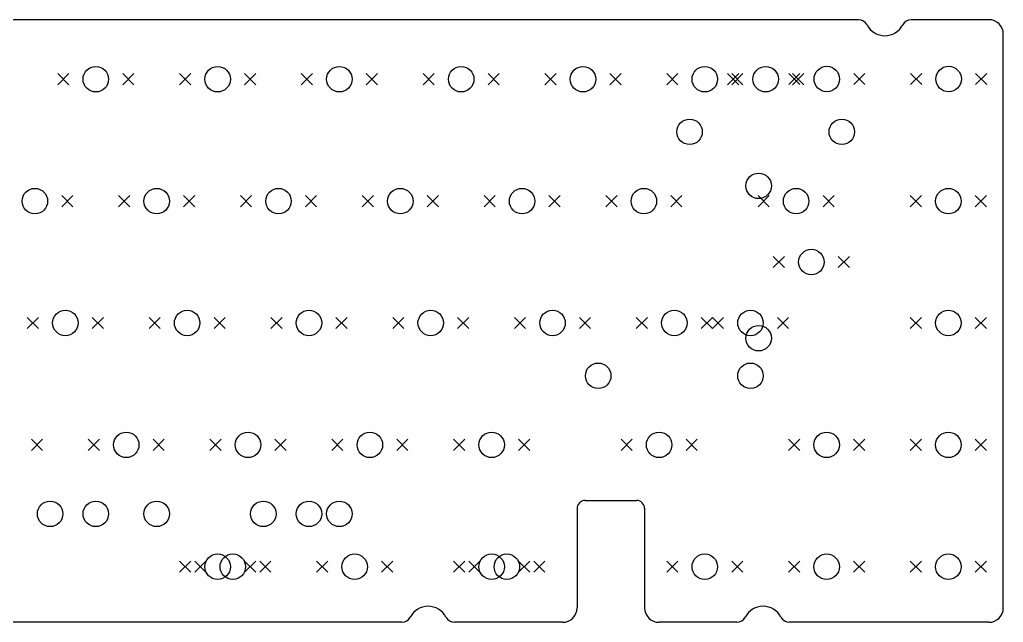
# Model space of a CAD drawing. Extents: x 58 to 363, y -189 to -84.
# Drawn here: x 209.6 to 363.4, y -177.8 to -83.6 of the extents above; entities that cross this region are included whole.
import ezdxf

# ---------------------------------------------------------------- set-up
doc = ezdxf.new("R2010")
doc.units = 0
doc.layers.add('BLACK', color=7, linetype='CONTINUOUS')

msp = doc.modelspace()

# ---------------------------------------------------------------- linework, layer by layer
at = {"layer": 'BLACK', "linetype": 'CONTINUOUS'}
for p, q in [((340.75, -83.5611), (196.596, -83.5611)), ((361.148, -83.5611), (348.996, -83.5611)), ((363.398, -175.511), (363.398, -85.8111)), ((215.501, -91.9937), (217.251, -93.7437)), ((217.251, -91.9937), (215.501, -93.7437)), ((225.661, -91.9937), (227.411, -93.7437)), ((227.411, -91.9937), (225.661, -93.7437)), ((234.551, -91.9937), (236.301, -93.7437)), ((236.301, -91.9937), (234.551, -93.7437)), ((244.711, -91.9937), (246.461, -93.7437)), ((246.461, -91.9937), (244.711, -93.7437)), ((253.601, -91.9937), (255.351, -93.7437)), ((255.351, -91.9937), (253.601, -93.7437)), ((263.761, -91.9937), (265.511, -93.7437)), ((265.511, -91.9937), (263.761, -93.7437)), ((272.651, -91.9937), (274.401, -93.7437)), ((274.401, -91.9937), (272.651, -93.7437)), ((282.811, -91.9937), (284.561, -93.7437)), ((284.561, -91.9937), (282.811, -93.7437)), ((291.701, -91.9937), (293.451, -93.7437)), ((293.451, -91.9937), (291.701, -93.7437)), ((301.861, -91.9937), (303.611, -93.7437)), ((303.611, -91.9937), (301.861, -93.7437)), ((310.751, -91.9937), (312.501, -93.7437)), ((312.501, -91.9937), (310.751, -93.7437)), ((320.276, -91.9937), (322.026, -93.7437)), ((322.026, -91.9937), (320.276, -93.7437)), ((320.911, -91.9937), (322.661, -93.7437)), ((322.661, -91.9937), (320.911, -93.7437)), ((329.833, -91.962), (331.583, -93.712)), ((331.583, -91.962), (329.833, -93.712)), ((330.436, -91.9937), (332.186, -93.7437)), ((332.186, -91.9937), (330.436, -93.7437)), ((339.993, -91.962), (341.743, -93.712)), ((341.743, -91.962), (339.993, -93.712)), ((348.883, -91.962), (350.633, -93.712)), ((350.633, -91.962), (348.883, -93.712)), ((359.043, -91.962), (360.793, -93.712)), ((360.793, -91.962), (359.043, -93.712)), ((216.136, -111.044), (217.886, -112.794)), ((217.886, -111.044), (216.136, -112.794)), ((225.026, -111.044), (226.776, -112.794)), ((226.776, -111.044), (225.026, -112.794)), ((235.186, -111.044), (236.936, -112.794)), ((236.936, -111.044), (235.186, -112.794)), ((244.076, -111.044), (245.826, -112.794)), ((245.826, -111.044), (244.076, -112.794)), ((254.236, -111.044), (255.986, -112.794)), ((255.986, -111.044), (254.236, -112.794)), ((263.126, -111.044), (264.876, -112.794)), ((264.876, -111.044), (263.126, -112.794)), ((273.286, -111.044), (275.036, -112.794)), ((275.036, -111.044), (273.286, -112.794)), ((282.176, -111.044), (283.926, -112.794)), ((283.926, -111.044), (282.176, -112.794)), ((292.336, -111.044), (294.086, -112.794)), ((294.086, -111.044), (292.336, -112.794)), ((301.226, -111.044), (302.976, -112.794)), ((302.976, -111.044), (301.226, -112.794)), ((311.386, -111.044), (313.136, -112.794)), ((313.136, -111.044), (311.386, -112.794)), ((325.039, -111.044), (326.789, -112.794)), ((326.789, -111.044), (325.039, -112.794)), ((335.199, -111.044), (336.949, -112.794)), ((336.949, -111.044), (335.199, -112.794)), ((348.851, -111.044), (350.601, -112.794)), ((350.601, -111.044), (348.851, -112.794)), ((359.011, -111.044), (360.761, -112.794)), ((360.761, -111.044), (359.011, -112.794)), ((327.42, -120.569), (329.17, -122.319)), ((329.17, -120.569), (327.42, -122.319)), ((337.58, -120.569), (339.33, -122.319)), ((339.33, -120.569), (337.58, -122.319)), ((210.739, -130.094), (212.489, -131.844)), ((212.489, -130.094), (210.739, -131.844)), ((220.899, -130.094), (222.649, -131.844)), ((222.649, -130.094), (220.899, -131.844)), ((229.789, -130.094), (231.539, -131.844)), ((231.539, -130.094), (229.789, -131.844)), ((239.949, -130.094), (241.699, -131.844)), ((241.699, -130.094), (239.949, -131.844)), ((248.839, -130.094), (250.589, -131.844)), ((250.589, -130.094), (248.839, -131.844)), ((258.999, -130.094), (260.749, -131.844)), ((260.749, -130.094), (258.999, -131.844)), ((267.889, -130.094), (269.639, -131.844)), ((269.639, -130.094), (267.889, -131.844)), ((278.049, -130.094), (279.799, -131.844)), ((279.799, -130.094), (278.049, -131.844)), ((286.939, -130.094), (288.689, -131.844)), ((288.689, -130.094), (286.939, -131.844)), ((297.099, -130.094), (298.849, -131.844)), ((298.849, -130.094), (297.099, -131.844)), ((305.989, -130.094), (307.739, -131.844)), ((307.739, -130.094), (305.989, -131.844)), ((316.149, -130.094), (317.899, -131.844)), ((317.899, -130.094), (316.149, -131.844)), ((317.895, -130.094), (319.645, -131.844)), ((319.645, -130.094), (317.895, -131.844)), ((328.055, -130.094), (329.805, -131.844)), ((329.805, -130.094), (328.055, -131.844)), ((348.851, -130.094), (350.601, -131.844)), ((350.601, -130.094), (348.851, -131.844)), ((359.011, -130.094), (360.761, -131.844)), ((360.761, -130.094), (359.011, -131.844)), ((211.374, -149.144), (213.124, -150.894)), ((213.124, -149.144), (211.374, -150.894)), ((220.264, -149.144), (222.014, -150.894)), ((222.014, -149.144), (220.264, -150.894)), ((230.424, -149.144), (232.174, -150.894)), ((232.174, -149.144), (230.424, -150.894)), ((239.314, -149.144), (241.064, -150.894)), ((241.064, -149.144), (239.314, -150.894)), ((249.474, -149.144), (251.224, -150.894)), ((251.224, -149.144), (249.474, -150.894)), ((258.364, -149.144), (260.114, -150.894)), ((260.114, -149.144), (258.364, -150.894)), ((268.524, -149.144), (270.274, -150.894)), ((270.274, -149.144), (268.524, -150.894)), ((277.414, -149.144), (279.164, -150.894)), ((279.164, -149.144), (277.414, -150.894)), ((287.574, -149.144), (289.324, -150.894)), ((289.324, -149.144), (287.574, -150.894)), ((303.607, -149.144), (305.357, -150.894)), ((305.357, -149.144), (303.607, -150.894)), ((313.767, -149.144), (315.517, -150.894)), ((315.517, -149.144), (313.767, -150.894)), ((329.801, -149.144), (331.551, -150.894)), ((331.551, -149.144), (329.801, -150.894)), ((339.961, -149.144), (341.711, -150.894)), ((341.711, -149.144), (339.961, -150.894)), ((348.851, -149.144), (350.601, -150.894)), ((350.601, -149.144), (348.851, -150.894)), ((359.011, -149.144), (360.761, -150.894)), ((360.761, -149.144), (359.011, -150.894)), ((296.723, -159.961), (296.723, -175.511)), ((297.973, -158.711), (306.048, -158.711)), ((307.298, -159.961), (307.298, -175.511)), ((234.551, -168.194), (236.301, -169.944)), ((236.301, -168.194), (234.551, -169.944)), ((236.932, -168.194), (238.682, -169.944)), ((238.682, -168.194), (236.932, -169.944)), ((244.711, -168.194), (246.461, -169.944)), ((246.461, -168.194), (244.711, -169.944)), ((247.093, -168.194), (248.843, -169.944)), ((248.843, -168.194), (247.093, -169.944)), ((255.982, -168.194), (257.733, -169.944)), ((257.733, -168.194), (255.982, -169.944)), ((266.142, -168.194), (267.892, -169.944)), ((267.892, -168.194), (266.142, -169.944)), ((277.414, -168.194), (279.164, -169.944)), ((279.164, -168.194), (277.414, -169.944)), ((279.795, -168.194), (281.545, -169.944)), ((281.545, -168.194), (279.795, -169.944)), ((287.574, -168.194), (289.324, -169.944)), ((289.324, -168.194), (287.574, -169.944)), ((289.955, -168.194), (291.705, -169.944)), ((291.705, -168.194), (289.955, -169.944)), ((310.751, -168.194), (312.501, -169.944)), ((312.501, -168.194), (310.751, -169.944)), ((320.911, -168.194), (322.661, -169.944)), ((322.661, -168.194), (320.911, -169.944)), ((329.801, -168.194), (331.551, -169.944)), ((331.551, -168.194), (329.801, -169.944)), ((339.961, -168.194), (341.711, -169.944)), ((341.711, -168.194), (339.961, -169.944)), ((348.851, -168.194), (350.601, -169.944)), ((350.601, -168.194), (348.851, -169.944)), ((359.011, -168.194), (360.761, -169.944)), ((360.761, -168.194), (359.011, -169.944)), ((269.312, -177.761), (115.633, -177.761)), ((294.473, -177.761), (277.558, -177.761)), ((321.7, -177.761), (309.548, -177.761)), ((361.148, -177.761), (329.946, -177.761))]:
    msp.add_line(p, q, dxfattribs=at)
at = {"layer": 'BLACK'}
for centre in [(221.456, -92.8687), (240.506, -92.8687), (259.556, -92.8687), (278.606, -92.8687), (297.656, -92.8687), (316.706, -92.8687), (326.231, -92.8687), (335.788, -92.837), (354.838, -92.837), (314.325, -101.092), (338.137, -101.092), (325.12, -109.537), (211.931, -111.919), (230.981, -111.919), (250.031, -111.919), (269.081, -111.919), (288.131, -111.919), (307.181, -111.919), (330.994, -111.919), (354.806, -111.919), (333.375, -121.444), (216.694, -130.969), (235.744, -130.969), (254.794, -130.969), (273.844, -130.969), (292.894, -130.969), (311.944, -130.969), (323.85, -130.969), (354.806, -130.969), (325.12, -133.35), (300.037, -139.224), (323.85, -139.224), (226.219, -150.019), (245.269, -150.019), (264.319, -150.019), (283.369, -150.019), (309.562, -150.019), (335.756, -150.019), (354.806, -150.019), (214.312, -160.814), (221.456, -160.814), (230.981, -160.814), (247.65, -160.814), (247.65, -160.814), (254.794, -160.814), (259.556, -160.814), (240.506, -169.069), (242.887, -169.069), (261.938, -169.069), (283.369, -169.069), (285.75, -169.069), (316.706, -169.069), (335.756, -169.069), (354.806, -169.069)]:
    msp.add_circle(centre, 1.9939, dxfattribs=at)
for centre, radius, start, end in [((340.75, -85.061), 1.4999, 27.5369, 90.0004), ((344.873, -82.9111), 3.15, -152.46, -27.5398), ((348.996, -85.061), 1.4999, 89.9962, 152.462), ((361.148, -85.8111), 2.25, 0.000127, 90.0002), ((297.973, -159.961), 1.2499, -270.004, -179.996), ((306.048, -159.961), 1.25, 0.000229, 90.0003), ((273.435, -178.411), 3.15, 27.5398, 152.46), ((325.823, -178.411), 3.15, 27.5398, 152.46), ((294.473, -175.511), 2.2501, -89.9976, -0.002419), ((309.548, -175.511), 2.25, -180, -90.0002), ((361.148, -175.511), 2.2501, -89.9976, -0.002419), ((269.312, -176.261), 1.5001, -89.9966, -27.5415), ((277.558, -176.261), 1.4999, -152.464, -90), ((321.7, -176.261), 1.5001, -89.9966, -27.5415), ((329.946, -176.261), 1.4999, -152.464, -90)]:
    msp.add_arc(centre, radius, start, end, dxfattribs=at)

doc.saveas('drawing.dxf')
